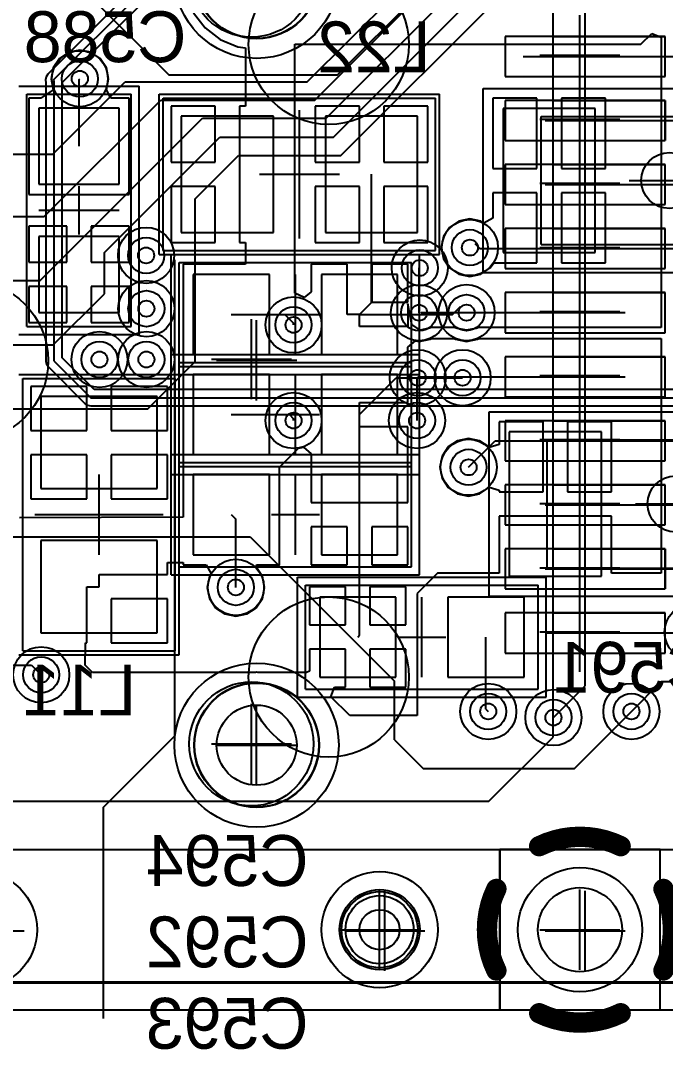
# Model space of a CAD drawing. Extents: x 28 to 300, y 18 to 330.
# Drawn here: x 111.25 to 119.3, y 98.67 to 111.52 of the extents above; entities that cross this region are included whole.
import ezdxf

# ---------------------------------------------------------------- set-up
doc = ezdxf.new("R2010")
doc.units = 0
for name, color, linetype in [('BOTTOMLAYER', 5, 'CONTINUOUS'), ('BOTTOMOVERLAY', 54, 'CONTINUOUS'), ('BOTTOMPASTE', 16, 'CONTINUOUS'), ('BOTTOMSOLDER', 6, 'CONTINUOUS'), ('DRILLDRAWING', 1, 'CONTINUOUS'), ('INTERNALPLANE1', 76, 'CONTINUOUS'), ('INTERNALPLANE6', 136, 'CONTINUOUS'), ('MECHANICAL14', 56, 'CONTINUOUS'), ('MECHANICAL15', 56, 'CONTINUOUS'), ('MECHANICAL16', 56, 'CONTINUOUS'), ('MECHANICAL8', 56, 'CONTINUOUS'), ('MIDLAYER1', 16, 'CONTINUOUS'), ('MIDLAYER3', 90, 'CONTINUOUS'), ('MULTILAYER', 9, 'CONTINUOUS'), ('PADHOLELAYER', 156, 'CONTINUOUS'), ('TOPLAYER', 1, 'CONTINUOUS'), ('TOPOVERLAY', 2, 'CONTINUOUS'), ('TOPPASTE', 8, 'CONTINUOUS'), ('TOPSOLDER', 216, 'CONTINUOUS'), ('VIAHOLELAYER', 16, 'CONTINUOUS')]:
    doc.layers.add(name, color=color, linetype=linetype)

msp = doc.modelspace()

# ---------------------------------------------------------------- linework, layer by layer
at = {"layer": 'BOTTOMLAYER'}
for p, q in [((113.412, 111.615), (113.557, 111.427)), ((113.557, 111.427), (113.745, 111.282)), ((113.745, 111.282), (113.965, 111.191)), ((118.996, 111.222), (119.132, 111.358)), ((119.132, 111.358), (119.25, 111.31)), ((119.25, 111.31), (119.25, 107.686)), ((111.994, 111.149), (111.857, 111.122)), ((112.132, 111.122), (111.994, 111.149)), ((113.965, 111.191), (114.061, 111.179)), ((114.061, 111.179), (114.061, 110.45)), ((114.678, 108.113), (114.678, 111.222)), ((114.678, 111.222), (118.996, 111.222)), ((111.741, 111.044), (111.663, 110.928)), ((111.857, 111.122), (111.741, 111.044)), ((112.248, 111.044), (112.132, 111.122)), ((112.326, 110.928), (112.248, 111.044)), ((111.663, 110.928), (111.636, 110.791)), ((112.353, 110.791), (112.326, 110.928)), ((111.636, 110.791), (111.663, 110.653)), ((111.984, 110.78), (111.994, 110.791)), ((111.984, 109.948), (111.984, 110.78)), ((112.326, 110.653), (112.353, 110.791)), ((111.663, 110.653), (111.508, 110.55)), ((112.381, 110.55), (112.326, 110.653)), ((111.508, 110.55), (111.357, 110.55)), ((111.357, 110.55), (111.357, 109.346)), ((112.611, 110.55), (112.381, 110.55)), ((112.611, 109.346), (112.611, 110.55)), ((117.699, 110.547), (117.149, 110.547)), ((117.149, 110.547), (117.149, 109.672)), ((117.699, 109.672), (117.699, 110.547)), ((118.553, 110.547), (118.004, 110.547)), ((118.004, 110.547), (118.004, 109.672)), ((118.553, 109.672), (118.553, 110.547)), ((112.484, 110.423), (111.484, 110.423)), ((111.484, 110.423), (111.484, 109.473)), ((112.484, 109.473), (112.484, 110.423)), ((113.682, 110.45), (113.132, 110.45)), ((113.132, 110.45), (113.132, 109.75)), ((113.682, 109.75), (113.682, 110.45)), ((114.061, 110.45), (113.986, 110.45)), ((113.986, 110.45), (113.986, 109.598)), ((115.482, 110.45), (114.932, 110.45)), ((114.932, 110.45), (114.932, 109.75)), ((115.482, 109.75), (115.482, 110.45)), ((116.336, 110.45), (115.786, 110.45)), ((115.786, 110.45), (115.786, 109.75)), ((116.336, 109.75), (116.336, 110.45)), ((118.426, 110.42), (117.276, 110.42)), ((117.276, 110.42), (117.276, 108.62)), ((118.426, 108.62), (118.426, 110.42)), ((114.409, 110.323), (113.259, 110.323)), ((113.259, 110.323), (113.259, 108.873)), ((114.409, 108.873), (114.409, 110.323)), ((116.209, 110.323), (115.059, 110.323)), ((115.059, 110.323), (115.059, 108.873)), ((116.209, 108.873), (116.209, 110.323)), ((113.132, 109.75), (113.682, 109.75)), ((114.932, 109.75), (115.482, 109.75)), ((115.786, 109.75), (116.336, 109.75)), ((113.986, 109.598), (113.986, 108.746)), ((115.634, 107.998), (115.634, 109.598)), ((117.149, 109.672), (117.699, 109.672)), ((118.004, 109.672), (118.553, 109.672)), ((111.484, 109.473), (112.484, 109.473)), ((111.357, 109.346), (112.611, 109.346)), ((113.682, 109.446), (113.132, 109.446)), ((113.132, 109.446), (113.132, 108.746)), ((113.682, 108.746), (113.682, 109.446)), ((115.482, 109.446), (114.932, 109.446)), ((114.932, 109.446), (114.932, 108.746)), ((115.482, 108.746), (115.482, 109.446)), ((116.336, 109.446), (115.786, 109.446)), ((115.786, 109.446), (115.786, 108.746)), ((116.336, 108.746), (116.336, 109.446)), ((117.699, 109.367), (117.149, 109.367)), ((117.149, 109.367), (117.149, 109.048)), ((117.699, 108.493), (117.699, 109.367)), ((118.553, 109.367), (118.004, 109.367)), ((118.004, 109.367), (118.004, 108.493)), ((118.553, 108.493), (118.553, 109.367)), ((111.832, 108.95), (111.357, 108.95)), ((111.357, 108.95), (111.357, 108.5)), ((111.832, 108.5), (111.832, 108.95)), ((112.611, 108.95), (112.136, 108.95)), ((112.136, 108.95), (112.136, 108.5)), ((112.611, 108.5), (112.611, 108.95)), ((116.725, 109.013), (116.608, 108.935)), ((116.862, 109.04), (116.725, 109.013)), ((117, 109.013), (116.862, 109.04)), ((117.037, 108.988), (117, 109.013)), ((117.149, 109.048), (117.037, 108.988)), ((112.484, 108.823), (111.484, 108.823)), ((111.484, 108.823), (111.484, 107.873)), ((112.484, 107.873), (112.484, 108.823)), ((113.259, 108.873), (114.409, 108.873)), ((115.059, 108.873), (116.209, 108.873)), ((116.531, 108.819), (116.503, 108.682)), ((116.608, 108.935), (116.531, 108.819)), ((113.132, 108.746), (113.682, 108.746)), ((113.986, 108.746), (114.061, 108.746)), ((114.061, 108.746), (114.061, 108.475)), ((114.932, 108.746), (115.482, 108.746)), ((115.786, 108.746), (116.336, 108.746)), ((116.503, 108.682), (116.531, 108.544)), ((117.276, 108.62), (118.426, 108.62)), ((111.357, 108.5), (111.832, 108.5)), ((112.136, 108.5), (112.611, 108.5)), ((114.061, 108.475), (113.282, 108.475)), ((113.282, 108.475), (113.282, 107.221)), ((115.332, 108.475), (114.882, 108.475)), ((114.882, 108.475), (114.882, 108.132)), ((115.332, 107.848), (115.332, 108.475)), ((116.086, 108.475), (115.636, 108.475)), ((115.636, 108.475), (115.636, 108)), ((116.086, 108), (116.086, 108.475)), ((116.531, 108.544), (116.608, 108.428)), ((117.116, 108.428), (117.159, 108.493)), ((117.159, 108.493), (117.699, 108.493)), ((118.004, 108.493), (118.553, 108.493)), ((113.409, 108.348), (113.409, 107.348)), ((114.359, 108.348), (113.409, 108.348)), ((114.359, 107.348), (114.359, 108.348)), ((115.009, 108.348), (115.009, 107.348)), ((115.959, 108.348), (115.009, 108.348)), ((115.959, 107.348), (115.959, 108.348)), ((116.608, 108.428), (116.725, 108.35)), ((116.725, 108.35), (116.862, 108.323)), ((116.862, 108.323), (117, 108.35)), ((117, 108.35), (117.116, 108.428)), ((111.832, 108.196), (111.357, 108.196)), ((111.357, 108.196), (111.357, 107.746)), ((111.832, 107.746), (111.832, 108.196)), ((112.611, 108.196), (112.136, 108.196)), ((112.136, 108.196), (112.136, 107.746)), ((112.611, 107.746), (112.611, 108.196)), ((114.793, 108.059), (114.678, 108.113)), ((114.882, 108.132), (114.793, 108.059)), ((115.484, 107.848), (115.634, 107.998)), ((115.636, 108), (116.086, 108)), ((116.137, 107.724), (116.086, 107.98)), ((116.086, 107.98), (116.086, 107.696)), ((116.646, 107.848), (116.744, 107.946)), ((111.484, 107.873), (112.484, 107.873)), ((113.884, 107.848), (114.553, 107.848)), ((114.553, 107.848), (114.661, 107.74)), ((115.484, 107.848), (115.332, 107.848)), ((115.484, 107.848), (116.227, 107.848)), ((115.484, 107.696), (115.484, 107.848)), ((116.227, 107.848), (116.646, 107.848)), ((111.357, 107.746), (111.832, 107.746)), ((112.136, 107.746), (112.611, 107.746)), ((114.661, 107.717), (114.661, 107.74)), ((116.086, 107.696), (115.484, 107.696)), ((116.243, 107.653), (116.137, 107.724)), ((116.338, 107.672), (116.243, 107.653)), ((116.344, 107.671), (116.338, 107.672)), ((116.345, 107.671), (116.344, 107.671)), ((116.382, 107.686), (116.345, 107.671)), ((116.667, 107.686), (116.382, 107.686)), ((116.703, 107.671), (116.667, 107.686)), ((116.71, 107.673), (116.703, 107.671)), ((116.82, 107.651), (116.71, 107.673)), ((116.931, 107.673), (116.82, 107.651)), ((116.938, 107.671), (116.931, 107.673)), ((116.974, 107.686), (116.938, 107.671)), ((119.25, 107.686), (116.974, 107.686)), ((116.227, 107.51), (116.365, 107.537)), ((116.365, 107.537), (116.382, 107.549)), ((116.382, 107.549), (116.667, 107.549)), ((116.667, 107.549), (116.683, 107.538)), ((116.683, 107.538), (116.82, 107.511)), ((116.82, 107.511), (116.958, 107.538)), ((116.958, 107.538), (116.974, 107.549)), ((116.974, 107.549), (119.25, 107.549)), ((119.25, 107.549), (119.25, 104.618)), ((116.086, 107.438), (116.184, 107.518)), ((116.086, 107.221), (116.086, 107.438)), ((116.184, 107.518), (116.227, 107.51)), ((113.409, 107.348), (114.359, 107.348)), ((115.009, 107.348), (115.959, 107.348)), ((113.282, 107.221), (113.282, 105.971)), ((116.086, 106.75), (116.086, 107.221)), ((113.409, 107.098), (113.409, 106.098)), ((114.359, 107.098), (113.409, 107.098)), ((114.359, 106.098), (114.359, 107.098)), ((115.009, 107.098), (115.009, 106.098)), ((115.959, 107.098), (115.009, 107.098)), ((115.484, 106.598), (115.943, 107.057)), ((115.943, 107.057), (116.211, 107.057)), ((115.959, 106.098), (115.959, 107.098)), ((116.211, 107.057), (116.77, 107.057)), ((112.082, 106.95), (111.382, 106.95)), ((111.382, 106.95), (111.382, 106.4)), ((112.082, 106.4), (112.082, 106.95)), ((113.086, 106.95), (112.386, 106.95)), ((112.386, 106.95), (112.386, 106.4)), ((113.086, 106.4), (113.086, 106.95)), ((112.959, 106.823), (111.509, 106.823)), ((111.509, 106.823), (111.509, 105.673)), ((112.959, 105.673), (112.959, 106.823)), ((115.484, 106.446), (115.484, 106.75)), ((115.484, 106.75), (116.086, 106.75)), ((113.884, 106.598), (114.609, 106.598)), ((114.609, 106.598), (114.661, 106.546)), ((114.661, 106.523), (114.661, 106.546)), ((115.484, 105.348), (115.484, 106.598)), ((117.775, 106.508), (117.226, 106.508)), ((117.226, 106.508), (117.226, 106.223)), ((117.775, 105.634), (117.775, 106.508)), ((118.63, 106.508), (118.08, 106.508)), ((118.08, 106.508), (118.08, 105.634)), ((118.63, 105.634), (118.63, 106.508)), ((111.382, 106.4), (112.082, 106.4)), ((112.386, 106.4), (113.086, 106.4)), ((116.086, 106.446), (115.484, 106.446)), ((116.086, 105.971), (116.086, 106.446)), ((118.503, 106.381), (117.353, 106.381)), ((117.353, 106.381), (117.353, 104.581)), ((118.503, 104.581), (118.503, 106.381)), ((116.708, 106.271), (116.592, 106.193)), ((116.846, 106.298), (116.708, 106.271)), ((116.983, 106.271), (116.846, 106.298)), ((117.1, 106.193), (116.983, 106.271)), ((114.486, 105.94), (114.721, 106.176)), ((114.721, 106.176), (114.784, 106.189)), ((114.784, 106.189), (114.882, 106.108)), ((116.592, 106.193), (116.514, 106.077)), ((117.104, 106.186), (117.1, 106.193)), ((117.226, 106.223), (117.104, 106.186)), ((112.082, 106.096), (111.382, 106.096)), ((111.382, 106.096), (111.382, 105.546)), ((112.082, 105.546), (112.082, 106.096)), ((113.086, 106.096), (112.386, 106.096)), ((112.386, 106.096), (112.386, 105.546)), ((113.086, 105.546), (113.086, 106.096)), ((113.409, 106.098), (114.359, 106.098)), ((114.882, 106.108), (114.882, 105.971)), ((115.009, 106.098), (115.959, 106.098)), ((116.514, 106.077), (116.487, 105.939)), ((113.282, 105.971), (113.282, 105.317)), ((114.486, 104.721), (114.486, 105.94)), ((114.882, 105.971), (114.882, 105.5)), ((116.086, 105.5), (116.086, 105.971)), ((116.487, 105.939), (116.514, 105.802)), ((113.409, 105.848), (113.409, 104.848)), ((114.359, 105.848), (113.409, 105.848)), ((114.359, 104.848), (114.359, 105.848)), ((115.009, 105.848), (115.009, 104.848)), ((115.959, 105.848), (115.009, 105.848)), ((115.959, 104.848), (115.959, 105.848)), ((116.514, 105.802), (116.592, 105.685)), ((111.509, 105.673), (112.959, 105.673)), ((116.592, 105.685), (116.708, 105.608)), ((116.708, 105.608), (116.846, 105.58)), ((116.846, 105.58), (116.983, 105.608)), ((116.983, 105.608), (117.1, 105.685)), ((117.1, 105.685), (117.104, 105.692)), ((117.104, 105.692), (117.226, 105.655)), ((117.226, 105.655), (117.226, 105.634)), ((117.226, 105.634), (117.775, 105.634)), ((118.08, 105.634), (118.63, 105.634)), ((111.382, 105.546), (112.082, 105.546)), ((112.386, 105.546), (113.086, 105.546)), ((114.882, 105.5), (116.086, 105.5)), ((113.282, 105.317), (111.241, 105.308)), ((113.884, 105.348), (113.941, 105.291)), ((113.941, 104.44), (113.941, 105.291)), ((115.484, 103.841), (115.484, 105.348)), ((118.63, 105.329), (117.226, 105.329)), ((117.226, 105.329), (117.226, 104.618)), ((118.63, 104.618), (118.63, 105.329)), ((115.332, 105.196), (114.882, 105.196)), ((114.882, 105.196), (114.882, 104.721)), ((115.332, 104.721), (115.332, 105.196)), ((116.086, 105.196), (115.636, 105.196)), ((115.636, 105.196), (115.636, 104.721)), ((116.086, 104.721), (116.086, 105.196)), ((112.959, 105.023), (111.509, 105.023)), ((111.509, 105.023), (111.509, 103.873)), ((112.959, 103.873), (112.959, 105.023)), ((113.409, 104.848), (114.359, 104.848)), ((115.009, 104.848), (115.959, 104.848)), ((113.086, 104.6), (113.086, 104.75)), ((113.086, 104.75), (113.282, 104.75)), ((113.282, 104.75), (113.282, 104.721)), ((113.282, 104.721), (113.571, 104.721)), ((113.571, 104.721), (113.631, 104.609)), ((114.2, 104.686), (114.2, 104.721)), ((114.2, 104.721), (114.486, 104.721)), ((114.882, 104.721), (115.332, 104.721)), ((115.636, 104.721), (116.086, 104.721)), ((112.234, 104.448), (112.234, 104.6)), ((112.234, 104.6), (113.086, 104.6)), ((113.631, 104.609), (113.61, 104.577)), ((114.273, 104.577), (114.2, 104.686)), ((116.456, 104.618), (116.202, 104.364)), ((117.226, 104.618), (116.456, 104.618)), ((117.353, 104.581), (118.503, 104.581)), ((119.25, 104.618), (118.63, 104.618)), ((113.61, 104.577), (113.582, 104.44)), ((114.3, 104.44), (114.273, 104.577)), ((112.082, 103.746), (112.082, 104.448)), ((112.082, 104.448), (112.234, 104.448)), ((113.582, 104.44), (113.61, 104.302)), ((114.273, 104.302), (114.3, 104.44)), ((115.309, 104.446), (114.86, 104.446)), ((114.86, 104.446), (114.86, 103.971)), ((115.309, 103.971), (115.309, 104.446)), ((116.064, 104.446), (115.614, 104.446)), ((115.614, 104.446), (115.614, 103.971)), ((116.064, 103.971), (116.064, 104.446)), ((116.202, 104.364), (116.202, 102.84)), ((113.086, 104.296), (112.386, 104.296)), ((112.386, 104.296), (112.386, 103.746)), ((113.086, 103.746), (113.086, 104.296)), ((113.61, 104.302), (113.687, 104.186)), ((114.195, 104.186), (114.273, 104.302)), ((115.937, 104.319), (114.987, 104.319)), ((114.987, 104.319), (114.987, 103.319)), ((115.937, 103.319), (115.937, 104.319)), ((117.537, 104.319), (116.587, 104.319)), ((116.587, 104.319), (116.587, 103.319)), ((117.537, 103.319), (117.537, 104.319)), ((113.687, 104.186), (113.804, 104.108)), ((113.804, 104.108), (113.941, 104.081)), ((113.941, 104.081), (114.079, 104.108)), ((114.079, 104.108), (114.195, 104.186)), ((114.86, 103.971), (115.309, 103.971)), ((115.614, 103.971), (116.064, 103.971)), ((111.509, 103.873), (112.959, 103.873)), ((115.462, 103.819), (115.484, 103.841)), ((117.062, 102.92), (117.062, 103.819)), ((112.062, 103.468), (112.066, 103.746)), ((112.066, 103.746), (112.082, 103.746)), ((112.386, 103.746), (113.086, 103.746)), ((115.309, 103.666), (114.86, 103.666)), ((114.86, 103.666), (114.86, 103.394)), ((115.309, 103.192), (115.309, 103.666)), ((116.064, 103.666), (115.614, 103.666)), ((115.614, 103.666), (115.614, 103.192)), ((116.064, 103.192), (116.064, 103.666)), ((112.151, 103.378), (112.062, 103.468)), ((114.186, 103.378), (112.151, 103.378)), ((114.2, 103.38), (114.186, 103.378)), ((114.214, 103.378), (114.2, 103.38)), ((114.821, 103.378), (114.214, 103.378)), ((114.86, 103.394), (114.821, 103.378)), ((114.821, 103.378), (114.821, 103.378)), ((114.821, 103.378), (114.821, 103.378)), ((114.987, 103.319), (115.937, 103.319)), ((116.587, 103.319), (117.537, 103.319)), ((115.126, 103.074), (115.174, 103.192)), ((115.174, 103.192), (115.309, 103.192)), ((115.614, 103.192), (116.064, 103.192)), ((118.878, 102.891), (119.25, 103.264)), ((119.25, 103.264), (121.528, 103.264)), ((115.362, 102.84), (115.126, 103.074)), ((117.062, 102.92), (117.091, 102.89)), ((116.202, 102.84), (115.362, 102.84)), ((117.235, 101.165), (117.235, 99.165)), ((119.235, 101.165), (117.235, 101.165)), ((119.235, 99.165), (119.235, 101.165)), ((117.235, 99.165), (119.235, 99.165))]:
    msp.add_line(p, q, dxfattribs=at)
for centre, radius in [((111.994, 110.791), 0.225), ((116.862, 108.682), 0.225), ((112.821, 108.585), 0.225), ((116.236, 108.428), 0.225), ((112.824, 107.92), 0.225), ((116.227, 107.869), 0.225), ((116.82, 107.87), 0.225), ((114.661, 107.717), 0.225), ((112.239, 107.285), 0.225), ((112.824, 107.285), 0.225), ((116.211, 107.057), 0.225), ((116.77, 107.057), 0.225), ((114.661, 106.523), 0.225), ((116.202, 106.523), 0.225), ((116.846, 105.939), 0.225), ((113.941, 104.44), 0.225), ((111.512, 103.348), 0.225), ((117.091, 102.89), 0.225), ((117.904, 102.814), 0.225), ((118.878, 102.891), 0.225), ((114.2, 102.47), 0.5), ((115.735, 100.165), 0.25)]:
    msp.add_circle(centre, radius, dxfattribs=at)
at = {"layer": 'BOTTOMOVERLAY'}
for p, q in [((114.734, 108.798), (114.734, 110.398)), ((118.801, 110.32), (119.901, 110.32)), ((111.484, 109.148), (112.484, 109.148)), ((118.801, 108.72), (119.901, 108.72)), ((113.179, 102.586), (113.179, 108.529)), ((114.684, 107.348), (114.684, 108.348)), ((114.684, 106.098), (114.684, 107.098)), ((118.878, 106.281), (119.978, 106.281)), ((114.684, 104.848), (114.684, 105.848)), ((111.434, 105.348), (113.034, 105.348)), ((118.878, 104.681), (119.978, 104.681)), ((116.262, 103.319), (116.262, 104.319)), ((112.29, 101.697), (113.179, 102.586)), ((112.29, 99.055), (112.29, 101.697))]:
    msp.add_line(p, q, dxfattribs=at)
at = {"layer": 'BOTTOMPASTE'}
for p, q in [((112.484, 110.423), (111.484, 110.423)), ((111.484, 110.423), (111.484, 109.473)), ((112.484, 109.473), (112.484, 110.423)), ((118.426, 110.42), (117.276, 110.42)), ((117.276, 110.42), (117.276, 108.62)), ((118.426, 108.62), (118.426, 110.42)), ((114.409, 110.323), (113.259, 110.323)), ((113.259, 110.323), (113.259, 108.873)), ((114.409, 108.873), (114.409, 110.323)), ((116.209, 110.323), (115.059, 110.323)), ((115.059, 110.323), (115.059, 108.873)), ((116.209, 108.873), (116.209, 110.323)), ((111.484, 109.473), (112.484, 109.473)), ((112.484, 108.823), (111.484, 108.823)), ((111.484, 108.823), (111.484, 107.873)), ((112.484, 107.873), (112.484, 108.823)), ((113.259, 108.873), (114.409, 108.873)), ((115.059, 108.873), (116.209, 108.873)), ((117.276, 108.62), (118.426, 108.62)), ((113.409, 108.348), (113.409, 107.348)), ((114.359, 108.348), (113.409, 108.348)), ((114.359, 107.348), (114.359, 108.348)), ((115.009, 108.348), (115.009, 107.348)), ((115.959, 108.348), (115.009, 108.348)), ((115.959, 107.348), (115.959, 108.348)), ((111.484, 107.873), (112.484, 107.873)), ((113.409, 107.348), (114.359, 107.348)), ((115.009, 107.348), (115.959, 107.348)), ((113.409, 107.098), (113.409, 106.098)), ((114.359, 107.098), (113.409, 107.098)), ((114.359, 106.098), (114.359, 107.098)), ((115.009, 107.098), (115.009, 106.098)), ((115.959, 107.098), (115.009, 107.098)), ((115.959, 106.098), (115.959, 107.098)), ((112.959, 106.823), (111.509, 106.823)), ((111.509, 106.823), (111.509, 105.673)), ((112.959, 105.673), (112.959, 106.823)), ((118.503, 106.381), (117.353, 106.381)), ((117.353, 106.381), (117.353, 104.581)), ((118.503, 104.581), (118.503, 106.381)), ((113.409, 106.098), (114.359, 106.098)), ((115.009, 106.098), (115.959, 106.098)), ((113.409, 105.848), (113.409, 104.848)), ((114.359, 105.848), (113.409, 105.848)), ((114.359, 104.848), (114.359, 105.848)), ((115.009, 105.848), (115.009, 104.848)), ((115.959, 105.848), (115.009, 105.848)), ((115.959, 104.848), (115.959, 105.848)), ((111.509, 105.673), (112.959, 105.673)), ((112.959, 105.023), (111.509, 105.023)), ((111.509, 105.023), (111.509, 103.873)), ((112.959, 103.873), (112.959, 105.023)), ((113.409, 104.848), (114.359, 104.848)), ((115.009, 104.848), (115.959, 104.848)), ((117.353, 104.581), (118.503, 104.581)), ((115.937, 104.319), (114.987, 104.319)), ((114.987, 104.319), (114.987, 103.319)), ((115.937, 103.319), (115.937, 104.319)), ((117.537, 104.319), (116.587, 104.319)), ((116.587, 104.319), (116.587, 103.319)), ((117.537, 103.319), (117.537, 104.319)), ((111.509, 103.873), (112.959, 103.873)), ((114.987, 103.319), (115.937, 103.319)), ((116.587, 103.319), (117.537, 103.319))]:
    msp.add_line(p, q, dxfattribs=at)
at = {"layer": 'BOTTOMSOLDER'}
for p, q in [((112.484, 110.423), (111.484, 110.423)), ((111.484, 110.423), (111.484, 109.473)), ((112.484, 109.473), (112.484, 110.423)), ((118.426, 110.42), (117.276, 110.42)), ((117.276, 110.42), (117.276, 108.62)), ((118.426, 108.62), (118.426, 110.42)), ((114.409, 110.323), (113.259, 110.323)), ((113.259, 110.323), (113.259, 108.873)), ((114.409, 108.873), (114.409, 110.323)), ((116.209, 110.323), (115.059, 110.323)), ((115.059, 110.323), (115.059, 108.873)), ((116.209, 108.873), (116.209, 110.323)), ((111.484, 109.473), (112.484, 109.473)), ((112.484, 108.823), (111.484, 108.823)), ((111.484, 108.823), (111.484, 107.873)), ((112.484, 107.873), (112.484, 108.823)), ((113.259, 108.873), (114.409, 108.873)), ((115.059, 108.873), (116.209, 108.873)), ((117.276, 108.62), (118.426, 108.62)), ((113.409, 108.348), (113.409, 107.348)), ((114.359, 108.348), (113.409, 108.348)), ((114.359, 107.348), (114.359, 108.348)), ((115.009, 108.348), (115.009, 107.348)), ((115.959, 108.348), (115.009, 108.348)), ((115.959, 107.348), (115.959, 108.348)), ((111.484, 107.873), (112.484, 107.873)), ((113.409, 107.348), (114.359, 107.348)), ((115.009, 107.348), (115.959, 107.348)), ((113.409, 107.098), (113.409, 106.098)), ((114.359, 107.098), (113.409, 107.098)), ((114.359, 106.098), (114.359, 107.098)), ((115.009, 107.098), (115.009, 106.098)), ((115.959, 107.098), (115.009, 107.098)), ((115.959, 106.098), (115.959, 107.098)), ((112.959, 106.823), (111.509, 106.823)), ((111.509, 106.823), (111.509, 105.673)), ((112.959, 105.673), (112.959, 106.823)), ((118.503, 106.381), (117.353, 106.381)), ((117.353, 106.381), (117.353, 104.581)), ((118.503, 104.581), (118.503, 106.381)), ((113.409, 106.098), (114.359, 106.098)), ((115.009, 106.098), (115.959, 106.098)), ((113.409, 105.848), (113.409, 104.848)), ((114.359, 105.848), (113.409, 105.848)), ((114.359, 104.848), (114.359, 105.848)), ((115.009, 105.848), (115.009, 104.848)), ((115.959, 105.848), (115.009, 105.848)), ((115.959, 104.848), (115.959, 105.848)), ((111.509, 105.673), (112.959, 105.673)), ((112.959, 105.023), (111.509, 105.023)), ((111.509, 105.023), (111.509, 103.873)), ((112.959, 103.873), (112.959, 105.023)), ((113.409, 104.848), (114.359, 104.848)), ((115.009, 104.848), (115.959, 104.848)), ((117.353, 104.581), (118.503, 104.581)), ((115.937, 104.319), (114.987, 104.319)), ((114.987, 104.319), (114.987, 103.319)), ((115.937, 103.319), (115.937, 104.319)), ((117.537, 104.319), (116.587, 104.319)), ((116.587, 104.319), (116.587, 103.319)), ((117.537, 103.319), (117.537, 104.319)), ((111.509, 103.873), (112.959, 103.873)), ((114.987, 103.319), (115.937, 103.319)), ((116.587, 103.319), (117.537, 103.319)), ((117.235, 101.165), (117.235, 99.165)), ((119.235, 101.165), (117.235, 101.165)), ((119.235, 99.165), (119.235, 101.165)), ((117.235, 99.165), (119.235, 99.165))]:
    msp.add_line(p, q, dxfattribs=at)
for centre, radius in [((114.2, 112.07), 0.78), ((114.2, 102.47), 0.78), ((115.735, 100.165), 0.5)]:
    msp.add_circle(centre, radius, dxfattribs=at)
at = {"layer": 'DRILLDRAWING'}
for centre, radius in [((114.2, 112.07), 0.775), ((111.994, 110.791), 0.1), ((116.862, 108.682), 0.1), ((112.821, 108.585), 0.1), ((116.236, 108.428), 0.1), ((112.824, 107.92), 0.1), ((116.227, 107.869), 0.1), ((116.82, 107.87), 0.1), ((114.661, 107.717), 0.1), ((112.239, 107.285), 0.1), ((112.824, 107.285), 0.1), ((116.211, 107.057), 0.1), ((116.77, 107.057), 0.1), ((114.661, 106.523), 0.1), ((116.202, 106.523), 0.1), ((116.846, 105.939), 0.1), ((113.941, 104.44), 0.1), ((111.512, 103.348), 0.1), ((114.2, 102.47), 0.775), ((117.091, 102.89), 0.1), ((117.904, 102.814), 0.1), ((118.878, 102.891), 0.1), ((115.735, 100.165), 0.475), ((118.235, 100.165), 0.525)]:
    msp.add_circle(centre, radius, dxfattribs=at)
at = {"layer": 'INTERNALPLANE1'}
for p, q in [((132.67, 131.925), (111.594, 110.849)), ((111.666, 110.777), (132.773, 131.884)), ((111.775, 110.742), (132.84, 131.807)), ((111.572, 110.816), (111.564, 110.777)), ((111.564, 110.777), (111.571, 110.74)), ((111.594, 110.849), (111.572, 110.816)), ((111.673, 109.525), (111.673, 110.769)), ((111.571, 110.74), (111.571, 109.525)), ((111.775, 109.525), (111.775, 110.742)), ((111.571, 109.525), (111.571, 107.544)), ((111.673, 107.264), (111.673, 109.525)), ((111.775, 107.306), (111.775, 109.525)), ((111.571, 107.544), (111.571, 107.264)), ((111.673, 107.264), (111.673, 107.544)), ((112.172, 106.909), (111.775, 107.306)), ((111.571, 107.264), (111.579, 107.225)), ((111.579, 107.225), (111.601, 107.192)), ((111.601, 107.192), (112.058, 106.735)), ((111.673, 107.264), (112.13, 106.807)), ((120.66, 106.909), (112.172, 106.909)), ((112.13, 106.807), (120.66, 106.807)), ((112.058, 106.735), (112.091, 106.713)), ((112.091, 106.713), (112.13, 106.705)), ((112.13, 106.705), (120.608, 106.705))]:
    msp.add_line(p, q, dxfattribs=at)
for centre, radius in [((114.2, 112.07), 1.025), ((111.994, 110.791), 0.35), ((116.862, 108.682), 0.35), ((116.236, 108.428), 0.35), ((116.227, 107.869), 0.35), ((116.82, 107.87), 0.35), ((114.661, 107.717), 0.35), ((116.211, 107.057), 0.35), ((116.77, 107.057), 0.35), ((114.661, 106.523), 0.35), ((116.202, 106.523), 0.35), ((116.846, 105.939), 0.35), ((113.941, 104.44), 0.35), ((119.64, 103.882), 0.35), ((111.512, 103.348), 0.35), ((114.2, 102.47), 1.025), ((117.091, 102.89), 0.35), ((117.904, 102.814), 0.35), ((118.878, 102.891), 0.35), ((110.735, 100.165), 0.725), ((115.735, 100.165), 0.725), ((118.235, 100.165), 0.775)]:
    msp.add_circle(centre, radius, dxfattribs=at)
at = {"layer": 'INTERNALPLANE6', "const_width": 0.254}
for points in [[(117.727, 101.208, -0.230868), (118.744, 101.208)], [(117.192, 99.656, -0.230868), (117.192, 100.674)], [(119.278, 100.674, -0.230868), (119.278, 99.656)], [(118.744, 99.122, -0.230868), (117.727, 99.122)]]:
    msp.add_lwpolyline(points, format="xyb", dxfattribs=at)
at = {"layer": 'INTERNALPLANE6', "const_width": 0.127}
for points in [[(117.663, 101.208, 1), (117.79, 101.208, 1)], [(118.68, 101.208, 1), (118.807, 101.208, 1)], [(117.129, 100.674, 1), (117.256, 100.674, 1)], [(119.214, 100.674, 1), (119.341, 100.674, 1)], [(117.129, 99.656, 1), (117.256, 99.656, 1)], [(119.214, 99.656, 1), (119.341, 99.656, 1)], [(117.663, 99.122, 1), (117.79, 99.122, 1)], [(118.68, 99.122, 1), (118.807, 99.122, 1)]]:
    msp.add_lwpolyline(points, format="xyb", close=True, dxfattribs=at)
at = {"layer": 'INTERNALPLANE6'}
for centre, radius in [((114.2, 112.07), 1.025), ((112.821, 108.585), 0.35), ((116.236, 108.428), 0.35), ((112.824, 107.92), 0.35), ((116.227, 107.869), 0.35), ((116.82, 107.87), 0.35), ((112.239, 107.285), 0.35), ((112.824, 107.285), 0.35), ((116.211, 107.057), 0.35), ((116.77, 107.057), 0.35), ((116.202, 106.523), 0.35), ((114.2, 102.47), 1.025), ((118.878, 102.891), 0.35), ((110.735, 100.165), 0.725), ((115.735, 100.165), 0.725)]:
    msp.add_circle(centre, radius, dxfattribs=at)
at = {"layer": 'MECHANICAL14'}
for p, q in [((117.9, 102.57), (117.9, 112.77)), ((117.9, 111.32), (119.3, 111.32)), ((119.3, 110.82), (119.3, 111.32)), ((117.9, 110.82), (119.3, 110.82)), ((111.334, 110.598), (112.634, 110.598)), ((111.334, 107.698), (111.334, 110.598)), ((112.634, 107.698), (112.634, 110.598)), ((113.034, 110.548), (116.434, 110.548)), ((113.034, 108.648), (113.034, 110.548)), ((116.434, 108.648), (116.434, 110.548)), ((117.9, 110.52), (119.3, 110.52)), ((119.3, 110.52), (119.3, 110.02)), ((117.751, 110.32), (120.951, 110.32)), ((117.751, 108.72), (117.751, 110.32)), ((117.9, 110.02), (119.3, 110.02)), ((117.9, 109.72), (119.3, 109.72)), ((119.3, 109.22), (119.3, 109.72)), ((117.9, 109.22), (119.3, 109.22)), ((117.9, 108.92), (119.3, 108.92)), ((119.3, 108.42), (119.3, 108.92)), ((117.751, 108.72), (120.951, 108.72)), ((113.034, 108.648), (116.434, 108.648)), ((113.234, 107.198), (113.234, 108.498)), ((113.234, 108.498), (116.134, 108.498)), ((116.134, 107.198), (116.134, 108.498)), ((117.9, 108.42), (119.3, 108.42)), ((117.9, 108.12), (119.3, 108.12)), ((119.3, 107.62), (119.3, 108.12)), ((111.334, 107.698), (112.634, 107.698)), ((117.9, 107.62), (119.3, 107.62)), ((117.9, 107.32), (119.3, 107.32)), ((119.3, 106.82), (119.3, 107.32)), ((113.234, 105.948), (113.234, 107.248)), ((113.234, 107.248), (116.134, 107.248)), ((113.234, 107.198), (116.134, 107.198)), ((116.134, 105.948), (116.134, 107.248)), ((111.284, 103.648), (111.284, 107.048)), ((111.284, 107.048), (113.184, 107.048)), ((113.184, 103.648), (113.184, 107.048)), ((117.9, 106.82), (119.3, 106.82)), ((117.9, 106.52), (119.3, 106.52)), ((119.3, 106.02), (119.3, 106.52)), ((117.828, 106.281), (121.028, 106.281)), ((117.828, 104.681), (117.828, 106.281)), ((113.234, 105.998), (116.134, 105.998)), ((113.234, 104.698), (113.234, 105.998)), ((116.134, 104.698), (116.134, 105.998)), ((117.9, 106.02), (119.3, 106.02)), ((113.234, 105.948), (116.134, 105.948)), ((117.9, 105.72), (119.3, 105.72)), ((119.3, 105.22), (119.3, 105.72)), ((117.9, 105.22), (119.3, 105.22)), ((117.9, 104.92), (119.3, 104.92)), ((119.3, 104.92), (119.3, 104.42)), ((113.234, 104.698), (116.134, 104.698)), ((117.828, 104.681), (121.028, 104.681)), ((114.812, 103.169), (114.812, 104.469)), ((114.812, 104.469), (117.712, 104.469)), ((117.712, 103.169), (117.712, 104.469)), ((117.9, 104.42), (119.3, 104.42)), ((117.9, 104.12), (119.3, 104.12)), ((119.3, 103.62), (119.3, 104.12)), ((111.284, 103.648), (113.184, 103.648)), ((117.9, 103.62), (119.3, 103.62)), ((114.812, 103.169), (117.712, 103.169)), ((117.1, 101.77), (117.9, 102.57)), ((110.2, 101.77), (117.1, 101.77)), ((71.735, 99.516), (120.435, 99.516)), ((71.8, 99.501), (120.5, 99.501))]:
    msp.add_line(p, q, dxfattribs=at)
for centre in [(115.1, 111.22), (110.6, 107.27), (115.1, 103.32)]:
    msp.add_circle(centre, 1, dxfattribs=at)
at = {"layer": 'MECHANICAL15'}
for p, q in [((117.026, 110.67), (121.676, 110.67)), ((117.026, 108.37), (117.026, 110.67)), ((118.851, 109.52), (119.851, 109.52)), ((117.026, 108.37), (121.676, 108.37)), ((117.103, 106.631), (121.753, 106.631)), ((117.103, 104.331), (117.103, 106.631)), ((118.928, 105.481), (119.928, 105.481)), ((117.103, 104.331), (121.753, 104.331))]:
    msp.add_line(p, q, dxfattribs=at)
for centre in [(119.351, 109.52), (119.428, 105.481)]:
    msp.add_circle(centre, 0.35, dxfattribs=at)
at = {"layer": 'MECHANICAL16'}
for p, q in [((111.234, 110.698), (112.734, 110.698)), ((112.734, 107.598), (112.734, 110.698)), ((112.984, 110.598), (116.484, 110.598)), ((112.984, 108.598), (112.984, 110.598)), ((116.484, 108.598), (116.484, 110.598)), ((114.734, 109.098), (114.734, 110.098)), ((114.234, 109.598), (115.234, 109.598)), ((111.984, 108.848), (111.984, 109.448)), ((111.684, 109.148), (112.284, 109.148)), ((112.984, 108.598), (116.484, 108.598)), ((113.134, 108.598), (116.234, 108.598)), ((113.134, 107.098), (113.134, 108.598)), ((116.234, 107.098), (116.234, 108.598)), ((114.684, 107.548), (114.684, 108.148)), ((114.384, 107.848), (114.984, 107.848)), ((111.234, 107.598), (112.734, 107.598)), ((113.134, 107.348), (116.234, 107.348)), ((113.134, 105.848), (113.134, 107.348)), ((116.234, 105.848), (116.234, 107.348)), ((111.234, 107.098), (113.234, 107.098)), ((113.134, 107.098), (116.234, 107.098)), ((113.234, 103.598), (113.234, 107.098)), ((114.684, 106.298), (114.684, 106.898)), ((114.384, 106.598), (114.984, 106.598)), ((113.134, 104.598), (113.134, 106.098)), ((113.134, 106.098), (116.234, 106.098)), ((116.234, 104.598), (116.234, 106.098)), ((112.234, 104.848), (112.234, 105.848)), ((113.134, 105.848), (116.234, 105.848)), ((114.684, 105.048), (114.684, 105.648)), ((111.734, 105.348), (112.734, 105.348)), ((114.384, 105.348), (114.984, 105.348)), ((113.134, 104.598), (116.234, 104.598)), ((114.712, 104.569), (117.812, 104.569)), ((114.712, 103.069), (114.712, 104.569)), ((117.812, 103.069), (117.812, 104.569)), ((116.262, 103.519), (116.262, 104.119)), ((115.962, 103.819), (116.562, 103.819)), ((111.234, 103.598), (113.234, 103.598)), ((114.712, 103.069), (117.812, 103.069))]:
    msp.add_line(p, q, dxfattribs=at)
at = {"layer": 'MECHANICAL8'}
for p, q in [((118.235, 103.385), (118.235, 111.585)), ((118.3, 103.37), (118.3, 111.57)), ((118.3, 103.37), (118.3, 111.57)), ((117.735, 111.085), (118.235, 111.085)), ((117.8, 111.07), (118.3, 111.07)), ((117.8, 111.07), (118.3, 111.07)), ((118.235, 111.085), (118.735, 111.085)), ((118.3, 111.07), (118.8, 111.07)), ((118.3, 111.07), (118.8, 111.07)), ((117.735, 110.285), (118.235, 110.285)), ((117.8, 110.27), (118.3, 110.27)), ((118.235, 110.285), (118.735, 110.285)), ((118.3, 110.27), (118.8, 110.27)), ((117.735, 109.485), (118.235, 109.485)), ((117.8, 109.47), (118.3, 109.47)), ((118.235, 109.485), (118.735, 109.485)), ((118.3, 109.47), (118.8, 109.47)), ((117.735, 108.685), (118.235, 108.685)), ((117.8, 108.67), (118.3, 108.67)), ((118.235, 108.685), (118.735, 108.685)), ((118.3, 108.67), (118.8, 108.67)), ((114.135, 107.29), (114.135, 107.79)), ((117.735, 107.885), (118.235, 107.885)), ((117.8, 107.87), (118.3, 107.87)), ((118.235, 107.885), (118.735, 107.885)), ((118.3, 107.87), (118.8, 107.87)), ((114.2, 107.275), (114.2, 107.775)), ((114.2, 107.275), (114.2, 107.775)), ((113.635, 107.29), (114.135, 107.29)), ((114.135, 106.79), (114.135, 107.29)), ((114.135, 107.29), (114.635, 107.29)), ((113.7, 107.275), (114.2, 107.275)), ((113.7, 107.275), (114.2, 107.275)), ((114.2, 106.775), (114.2, 107.275)), ((114.2, 107.275), (114.7, 107.275)), ((114.2, 106.775), (114.2, 107.275)), ((114.2, 107.275), (114.7, 107.275)), ((117.735, 107.085), (118.235, 107.085)), ((117.8, 107.07), (118.3, 107.07)), ((118.235, 107.085), (118.735, 107.085)), ((118.3, 107.07), (118.8, 107.07)), ((117.735, 106.285), (118.235, 106.285)), ((117.8, 106.27), (118.3, 106.27)), ((118.235, 106.285), (118.735, 106.285)), ((118.3, 106.27), (118.8, 106.27)), ((117.735, 105.485), (118.235, 105.485)), ((118.235, 105.485), (118.735, 105.485)), ((117.8, 105.47), (118.3, 105.47)), ((118.3, 105.47), (118.8, 105.47)), ((117.735, 104.685), (118.235, 104.685)), ((117.8, 104.67), (118.3, 104.67)), ((118.235, 104.685), (118.735, 104.685)), ((118.3, 104.67), (118.8, 104.67)), ((117.735, 103.885), (118.235, 103.885)), ((117.8, 103.87), (118.3, 103.87)), ((117.8, 103.87), (118.3, 103.87)), ((118.235, 103.885), (118.735, 103.885)), ((118.3, 103.87), (118.8, 103.87)), ((118.3, 103.87), (118.8, 103.87)), ((114.135, 102.485), (114.135, 102.985)), ((114.2, 102.47), (114.2, 102.97)), ((114.2, 102.47), (114.2, 102.97)), ((113.635, 102.485), (114.135, 102.485)), ((113.7, 102.47), (114.2, 102.47)), ((113.7, 102.47), (114.2, 102.47)), ((114.135, 101.985), (114.135, 102.485)), ((114.135, 102.485), (114.635, 102.485)), ((114.2, 102.47), (114.7, 102.47)), ((114.2, 101.97), (114.2, 102.47)), ((114.2, 101.97), (114.2, 102.47)), ((114.2, 102.47), (114.7, 102.47)), ((105.535, 101.165), (120.035, 101.165)), ((117.235, 101.165), (119.235, 101.165)), ((117.235, 99.165), (117.235, 101.165)), ((119.235, 99.165), (119.235, 101.165)), ((115.735, 100.165), (115.735, 100.665)), ((115.8, 100.15), (115.8, 100.65)), ((118.235, 100.165), (118.235, 100.665)), ((118.3, 100.15), (118.3, 100.65)), ((110.8, 100.15), (111.3, 100.15)), ((115.235, 100.165), (115.735, 100.165)), ((115.3, 100.15), (115.8, 100.15)), ((115.735, 99.665), (115.735, 100.165)), ((115.735, 100.165), (116.235, 100.165)), ((115.8, 99.65), (115.8, 100.15)), ((115.8, 100.15), (116.3, 100.15)), ((117.735, 100.165), (118.235, 100.165)), ((117.8, 100.15), (118.3, 100.15)), ((118.235, 99.665), (118.235, 100.165)), ((118.235, 100.165), (118.735, 100.165)), ((118.3, 99.65), (118.3, 100.15)), ((118.3, 100.15), (118.8, 100.15)), ((78.735, 99.165), (121.035, 99.165)), ((117.235, 99.165), (119.235, 99.165))]:
    msp.add_line(p, q, dxfattribs=at)
for centre, radius in [((114.135, 112.085), 0.775), ((114.2, 112.07), 0.775), ((114.135, 102.485), 0.775), ((114.2, 102.47), 0.775), ((118.235, 100.165), 0.525), ((115.735, 100.165), 0.425)]:
    msp.add_circle(centre, radius, dxfattribs=at)
at = {"layer": 'MIDLAYER1'}
for p, q in [((115.211, 110.841), (117.68, 113.309)), ((111.35, 112.593), (113.103, 110.841)), ((113.103, 110.841), (115.211, 110.841)), ((117.235, 101.165), (117.235, 99.165)), ((119.235, 101.165), (117.235, 101.165)), ((119.235, 99.165), (119.235, 101.165)), ((117.235, 99.165), (119.235, 99.165))]:
    msp.add_line(p, q, dxfattribs=at)
for centre, radius in [((111.994, 110.791), 0.225), ((116.862, 108.682), 0.225), ((112.821, 108.585), 0.225), ((116.236, 108.428), 0.225), ((112.824, 107.92), 0.225), ((116.227, 107.869), 0.225), ((116.82, 107.87), 0.225), ((114.661, 107.717), 0.225), ((112.239, 107.285), 0.225), ((112.824, 107.285), 0.225), ((116.211, 107.057), 0.225), ((116.77, 107.057), 0.225), ((114.661, 106.523), 0.225), ((116.202, 106.523), 0.225), ((116.846, 105.939), 0.225), ((113.941, 104.44), 0.225), ((111.512, 103.348), 0.225), ((117.091, 102.89), 0.225), ((117.904, 102.814), 0.225), ((118.878, 102.891), 0.225), ((114.2, 102.47), 0.5), ((115.735, 100.165), 0.25)]:
    msp.add_circle(centre, radius, dxfattribs=at)
at = {"layer": 'MIDLAYER3'}
for p, q in [((117.235, 101.165), (117.235, 99.165)), ((119.235, 101.165), (117.235, 101.165)), ((119.235, 99.165), (119.235, 101.165)), ((117.235, 99.165), (119.235, 99.165))]:
    msp.add_line(p, q, dxfattribs=at)
for centre, radius in [((111.994, 110.791), 0.225), ((116.862, 108.682), 0.225), ((112.821, 108.585), 0.225), ((116.236, 108.428), 0.225), ((112.824, 107.92), 0.225), ((116.227, 107.869), 0.225), ((116.82, 107.87), 0.225), ((114.661, 107.717), 0.225), ((112.239, 107.285), 0.225), ((112.824, 107.285), 0.225), ((116.211, 107.057), 0.225), ((116.77, 107.057), 0.225), ((114.661, 106.523), 0.225), ((116.202, 106.523), 0.225), ((116.846, 105.939), 0.225), ((113.941, 104.44), 0.225), ((111.512, 103.348), 0.225), ((117.091, 102.89), 0.225), ((117.904, 102.814), 0.225), ((118.878, 102.891), 0.225), ((114.2, 102.47), 0.5), ((115.735, 100.165), 0.25)]:
    msp.add_circle(centre, radius, dxfattribs=at)
at = {"layer": 'MULTILAYER'}
for p, q in [((117.235, 101.165), (117.235, 99.165)), ((119.235, 101.165), (117.235, 101.165)), ((119.235, 99.165), (119.235, 101.165)), ((117.235, 99.165), (119.235, 99.165))]:
    msp.add_line(p, q, dxfattribs=at)
for centre, radius in [((111.994, 110.791), 0.225), ((116.862, 108.682), 0.225), ((112.821, 108.585), 0.225), ((116.236, 108.428), 0.225), ((112.824, 107.92), 0.225), ((116.227, 107.869), 0.225), ((116.82, 107.87), 0.225), ((114.661, 107.717), 0.225), ((112.239, 107.285), 0.225), ((112.824, 107.285), 0.225), ((116.211, 107.057), 0.225), ((116.77, 107.057), 0.225), ((114.661, 106.523), 0.225), ((116.202, 106.523), 0.225), ((116.846, 105.939), 0.225), ((113.941, 104.44), 0.225), ((111.512, 103.348), 0.225), ((117.091, 102.89), 0.225), ((117.904, 102.814), 0.225), ((118.878, 102.891), 0.225), ((114.2, 102.47), 0.5), ((115.735, 100.165), 0.25)]:
    msp.add_circle(centre, radius, dxfattribs=at)
at = {"layer": 'PADHOLELAYER'}
for centre, radius in [((114.2, 112.07), 0.775), ((114.2, 102.47), 0.775), ((115.735, 100.165), 0.475), ((118.235, 100.165), 0.525)]:
    msp.add_circle(centre, radius, dxfattribs=at)
at = {"layer": 'TOPLAYER'}
for p, q in [((114.832, 110.754), (120.467, 116.389)), ((115.069, 110.297), (119.378, 114.605)), ((115.158, 110.062), (119.295, 114.198)), ((115.253, 109.834), (119.186, 113.767)), ((114.927, 110.525), (118.032, 113.63)), ((118.3, 111.07), (118.3, 111.669)), ((117.3, 111.32), (117.3, 110.82)), ((119.3, 111.32), (117.3, 111.32)), ((119.3, 110.82), (119.3, 111.32)), ((117.527, 111.07), (118.3, 111.07)), ((118.3, 111.07), (119.884, 111.07)), ((111.655, 109.851), (112.558, 110.754)), ((112.558, 110.754), (114.832, 110.754)), ((117.3, 110.82), (119.3, 110.82)), ((111.548, 109.07), (113.003, 110.525)), ((113.003, 110.525), (114.927, 110.525)), ((117.3, 110.52), (117.3, 110.02)), ((119.3, 110.52), (117.3, 110.52)), ((119.3, 110.02), (119.3, 110.52)), ((111.498, 108.27), (113.524, 110.297)), ((113.524, 110.297), (115.069, 110.297)), ((118.3, 110.27), (119.617, 110.27)), ((112.3, 108.621), (113.741, 110.062)), ((113.741, 110.062), (115.158, 110.062)), ((117.3, 110.02), (119.3, 110.02)), ((110.1, 109.851), (111.655, 109.851)), ((113.433, 109.291), (113.976, 109.834)), ((113.976, 109.834), (115.253, 109.834)), ((117.3, 109.72), (117.3, 109.22)), ((119.3, 109.72), (117.3, 109.72)), ((119.3, 109.22), (119.3, 109.72)), ((118.3, 109.47), (119.632, 109.47)), ((113.433, 107.259), (113.433, 109.291)), ((117.3, 109.22), (119.3, 109.22)), ((110.1, 109.07), (111.548, 109.07)), ((117.3, 108.92), (117.3, 108.42)), ((119.3, 108.92), (117.3, 108.92)), ((119.3, 108.42), (119.3, 108.92)), ((116.922, 108.733), (116.985, 108.67)), ((112.3, 108.107), (112.3, 108.621)), ((116.985, 108.67), (118.3, 108.67)), ((118.3, 108.67), (119.696, 108.67)), ((116.227, 107.869), (116.227, 108.428)), ((117.3, 108.42), (119.3, 108.42)), ((110.1, 108.27), (111.498, 108.27)), ((111.663, 107.47), (112.3, 108.107)), ((117.3, 108.12), (117.3, 107.62)), ((119.3, 108.12), (117.3, 108.12)), ((119.3, 107.62), (119.3, 108.12)), ((116.253, 107.869), (116.254, 107.87)), ((116.254, 107.87), (116.82, 107.87)), ((116.82, 107.87), (118.3, 107.87)), ((117.3, 107.62), (119.3, 107.62)), ((110.1, 107.47), (111.663, 107.47)), ((117.3, 107.32), (117.3, 106.82)), ((119.3, 107.32), (117.3, 107.32)), ((119.3, 106.82), (119.3, 107.32)), ((112.844, 106.67), (113.433, 107.259)), ((116.202, 107.056), (116.207, 107.061)), ((116.202, 106.523), (116.202, 107.056)), ((116.207, 107.061), (116.216, 107.07)), ((116.216, 107.07), (116.77, 107.07)), ((116.77, 107.07), (118.3, 107.07)), ((117.3, 106.82), (119.3, 106.82)), ((110.1, 106.67), (112.844, 106.67)), ((117.3, 106.52), (117.3, 106.02)), ((119.3, 106.52), (117.3, 106.52)), ((119.3, 106.02), (119.3, 106.52)), ((116.846, 105.939), (117.177, 106.27)), ((117.177, 106.27), (118.3, 106.27)), ((118.3, 106.27), (119.683, 106.27)), ((117.3, 106.02), (119.3, 106.02)), ((117.3, 105.72), (117.3, 105.22)), ((119.3, 105.72), (117.3, 105.72)), ((119.3, 105.22), (119.3, 105.72)), ((118.3, 105.47), (119.744, 105.47)), ((117.3, 105.22), (119.3, 105.22)), ((110.1, 105.07), (114.119, 105.07)), ((114.119, 105.07), (115.92, 103.269)), ((117.3, 104.92), (117.3, 104.42)), ((119.3, 104.92), (117.3, 104.92)), ((119.3, 104.42), (119.3, 104.92)), ((118.3, 104.67), (119.734, 104.67)), ((118.3, 104.67), (119.369, 104.67)), ((118.3, 104.67), (119.086, 104.67)), ((117.3, 104.42), (119.3, 104.42)), ((117.3, 104.12), (117.3, 103.62)), ((119.3, 104.12), (117.3, 104.12)), ((119.3, 103.62), (119.3, 104.12)), ((118.3, 103.211), (118.3, 103.87)), ((118.3, 103.87), (119.628, 103.87)), ((117.3, 103.62), (119.3, 103.62)), ((110.1, 103.47), (111.39, 103.47)), ((111.39, 103.47), (111.512, 103.348)), ((115.92, 102.537), (115.92, 103.269)), ((117.904, 102.814), (118.3, 103.211)), ((118.166, 102.179), (118.878, 102.891)), ((115.92, 102.537), (116.278, 102.179)), ((116.278, 102.179), (118.166, 102.179)), ((117.235, 101.165), (117.235, 99.165)), ((119.235, 101.165), (117.235, 101.165)), ((119.235, 99.165), (119.235, 101.165)), ((117.235, 99.165), (119.235, 99.165))]:
    msp.add_line(p, q, dxfattribs=at)
for centre, radius in [((111.994, 110.791), 0.225), ((116.862, 108.682), 0.225), ((112.821, 108.585), 0.225), ((116.236, 108.428), 0.225), ((112.824, 107.92), 0.225), ((116.227, 107.869), 0.225), ((116.82, 107.87), 0.225), ((114.661, 107.717), 0.225), ((112.239, 107.285), 0.225), ((112.824, 107.285), 0.225), ((116.211, 107.057), 0.225), ((116.77, 107.057), 0.225), ((114.661, 106.523), 0.225), ((116.202, 106.523), 0.225), ((116.846, 105.939), 0.225), ((113.941, 104.44), 0.225), ((111.512, 103.348), 0.225), ((117.091, 102.89), 0.225), ((117.904, 102.814), 0.225), ((118.878, 102.891), 0.225), ((114.2, 102.47), 0.5), ((115.735, 100.165), 0.25)]:
    msp.add_circle(centre, radius, dxfattribs=at)
at = {"layer": 'TOPOVERLAY'}
for p, q in [((117.9, 102.57), (117.9, 103.22)), ((117.1, 101.77), (117.9, 102.57)), ((110.2, 101.77), (113.256, 101.77)), ((115.144, 101.77), (117.1, 101.77)), ((111.203, 99.516), (115.267, 99.516)), ((111.268, 99.501), (115.332, 99.501)), ((116.203, 99.516), (116.835, 99.516)), ((116.268, 99.501), (116.9, 99.501))]:
    msp.add_line(p, q, dxfattribs=at)
at = {"layer": 'TOPPASTE'}
for p, q in [((117.3, 111.32), (117.3, 110.82)), ((119.3, 111.32), (117.3, 111.32)), ((119.3, 110.82), (119.3, 111.32)), ((117.3, 110.82), (119.3, 110.82)), ((117.3, 110.52), (117.3, 110.02)), ((119.3, 110.52), (117.3, 110.52)), ((119.3, 110.02), (119.3, 110.52)), ((117.3, 110.02), (119.3, 110.02)), ((117.3, 109.72), (117.3, 109.22)), ((119.3, 109.72), (117.3, 109.72)), ((119.3, 109.22), (119.3, 109.72)), ((117.3, 109.22), (119.3, 109.22)), ((117.3, 108.92), (117.3, 108.42)), ((119.3, 108.92), (117.3, 108.92)), ((119.3, 108.42), (119.3, 108.92)), ((117.3, 108.42), (119.3, 108.42)), ((117.3, 108.12), (117.3, 107.62)), ((119.3, 108.12), (117.3, 108.12)), ((119.3, 107.62), (119.3, 108.12)), ((117.3, 107.62), (119.3, 107.62)), ((117.3, 107.32), (117.3, 106.82)), ((119.3, 107.32), (117.3, 107.32)), ((119.3, 106.82), (119.3, 107.32)), ((117.3, 106.82), (119.3, 106.82)), ((117.3, 106.52), (117.3, 106.02)), ((119.3, 106.52), (117.3, 106.52)), ((119.3, 106.02), (119.3, 106.52)), ((117.3, 106.02), (119.3, 106.02)), ((117.3, 105.72), (117.3, 105.22)), ((119.3, 105.72), (117.3, 105.72)), ((119.3, 105.22), (119.3, 105.72)), ((117.3, 105.22), (119.3, 105.22)), ((117.3, 104.92), (117.3, 104.42)), ((119.3, 104.92), (117.3, 104.92)), ((119.3, 104.42), (119.3, 104.92)), ((117.3, 104.42), (119.3, 104.42)), ((117.3, 104.12), (117.3, 103.62)), ((119.3, 104.12), (117.3, 104.12)), ((119.3, 103.62), (119.3, 104.12)), ((117.3, 103.62), (119.3, 103.62))]:
    msp.add_line(p, q, dxfattribs=at)
at = {"layer": 'TOPSOLDER'}
for p, q in [((117.3, 111.32), (117.3, 110.82)), ((119.3, 111.32), (117.3, 111.32)), ((119.3, 110.82), (119.3, 111.32)), ((117.3, 110.82), (119.3, 110.82)), ((117.3, 110.52), (117.3, 110.02)), ((119.3, 110.52), (117.3, 110.52)), ((119.3, 110.02), (119.3, 110.52)), ((117.3, 110.02), (119.3, 110.02)), ((117.3, 109.72), (117.3, 109.22)), ((119.3, 109.72), (117.3, 109.72)), ((119.3, 109.22), (119.3, 109.72)), ((117.3, 109.22), (119.3, 109.22)), ((117.3, 108.92), (117.3, 108.42)), ((119.3, 108.92), (117.3, 108.92)), ((119.3, 108.42), (119.3, 108.92)), ((117.3, 108.42), (119.3, 108.42)), ((117.3, 108.12), (117.3, 107.62)), ((119.3, 108.12), (117.3, 108.12)), ((119.3, 107.62), (119.3, 108.12)), ((117.3, 107.62), (119.3, 107.62)), ((117.3, 107.32), (117.3, 106.82)), ((119.3, 107.32), (117.3, 107.32)), ((119.3, 106.82), (119.3, 107.32)), ((117.3, 106.82), (119.3, 106.82)), ((117.3, 106.52), (117.3, 106.02)), ((119.3, 106.52), (117.3, 106.52)), ((119.3, 106.02), (119.3, 106.52)), ((117.3, 106.02), (119.3, 106.02)), ((117.3, 105.72), (117.3, 105.22)), ((119.3, 105.72), (117.3, 105.72)), ((119.3, 105.22), (119.3, 105.72)), ((117.3, 105.22), (119.3, 105.22)), ((117.3, 104.92), (117.3, 104.42)), ((119.3, 104.92), (117.3, 104.92)), ((119.3, 104.42), (119.3, 104.92)), ((117.3, 104.42), (119.3, 104.42)), ((117.3, 104.12), (117.3, 103.62)), ((119.3, 104.12), (117.3, 104.12)), ((119.3, 103.62), (119.3, 104.12)), ((117.3, 103.62), (119.3, 103.62)), ((117.235, 101.165), (117.235, 99.165)), ((119.235, 101.165), (117.235, 101.165)), ((119.235, 99.165), (119.235, 101.165)), ((117.235, 99.165), (119.235, 99.165))]:
    msp.add_line(p, q, dxfattribs=at)
for centre, radius in [((114.2, 112.07), 0.78), ((114.2, 102.47), 0.78), ((115.735, 100.165), 0.5)]:
    msp.add_circle(centre, radius, dxfattribs=at)
at = {"layer": 'VIAHOLELAYER'}
for centre in [(111.994, 110.791), (116.862, 108.682), (112.821, 108.585), (116.236, 108.428), (112.824, 107.92), (116.227, 107.869), (116.82, 107.87), (114.661, 107.717), (112.239, 107.285), (112.824, 107.285), (116.211, 107.057), (116.77, 107.057), (114.661, 106.523), (116.202, 106.523), (116.846, 105.939), (113.941, 104.44), (111.512, 103.348), (117.091, 102.89), (117.904, 102.814), (118.878, 102.891)]:
    msp.add_circle(centre, 0.1, dxfattribs=at)

# ---------------------------------------------------------------- texts
at = {"layer": 'BOTTOMOVERLAY', "text_generation_flag": 2}
for s, p in [('C588', (113.324, 110.998)), ('C593', (114.848, 98.679))]:
    msp.add_text(s, height=0.635, rotation=360, dxfattribs=at).set_placement(p)
for s, p in [('L22', (116.372, 110.871)), ('C591', (119.928, 103.124)), ('L11', (112.697, 102.84)), ('C594', (114.848, 100.711)), ('C592', (114.848, 99.695))]:
    msp.add_text(s, height=0.635, dxfattribs=at).set_placement(p)

doc.saveas('drawing.dxf')
